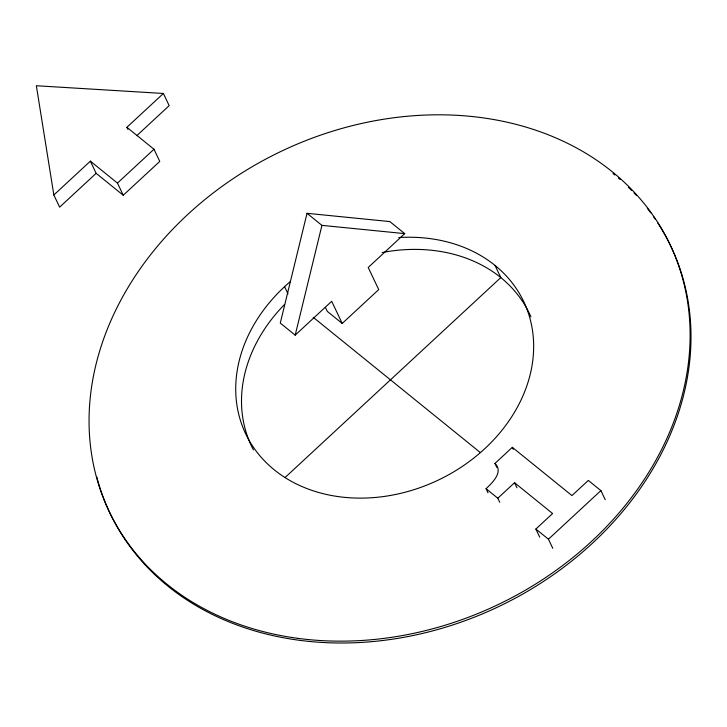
<?xml version="1.0" encoding="UTF-8"?>
<svg xmlns="http://www.w3.org/2000/svg" width="727" height="727" viewBox="0 0 727 727"><rect width="100%" height="100%" fill="white"/><g stroke="black" fill="none" stroke-linecap="round" stroke-linejoin="round"><path stroke-width="1.09" d="M307.021 213.311L280.277 323.079L295.189 335.147L331.703 301.305L342.208 323.442L378.722 289.6L368.216 267.472L404.73 233.631L389.817 221.571L307.021 213.311L321.934 225.37L404.73 233.631M295.189 335.147L321.934 225.37M487.99 492.779L486.063 488.717C492.27 482.801 503.82 471.941 494.951 463.435L512.335 447.332L571.949 495.587L588.316 480.429L600.893 490.598L605.227 499.731M90.366 161.149L96.146 173.326L59.632 207.159L53.853 194.99L90.366 161.149L117.465 183.086L123.245 195.254L159.758 161.421L153.979 149.244L126.88 127.316L163.393 93.474L169.173 105.651L136.812 135.64M117.465 183.086L153.979 149.244M285.12 477.475L500.803 277.596L495.023 265.419M499.74 502.284L497.813 498.231L514.552 482.719L552.602 513.516L535.872 529.029L539.725 537.144M552.774 548.331L548.44 539.207L600.893 490.598M163.393 93.474L36.35 85.741L53.853 194.99M342.208 323.442L327.304 311.374L325.387 307.357M313.21 317.308L480.029 452.321M486.063 488.717L497.813 498.231M535.872 529.029L548.44 539.207M96.146 173.326L123.245 195.254M512.335 447.332L513.298 449.359M514.552 482.719L516.961 487.79M494.951 463.435L496.886 467.497M284.602 286.656L287.974 293.763M126.88 127.316L127.843 129.342M253.441 449.904A153.942 124.544 -25.4 0 1 284.611 304.422M382.138 252.533A153.942 124.544 -25.4 0 1 522.949 302.05M523.558 302.986A153.942 124.544 -25.4 0 1 530.937 316.899M657.735 222.898A310.565 251.251 -25.4 0 1 491.852 609.771A310.565 251.251 -25.4 0 1 96.746 476.767M613.061 173.571A310.565 251.251 -25.4 0 1 614.824 175.016M618.313 177.951A310.565 251.251 -25.4 0 1 620.031 179.451M628.41 187.221A310.565 251.251 -25.4 0 1 631.645 190.447M634.026 192.909A310.565 251.251 -25.4 0 1 636.361 195.409M647.357 208.358A310.565 251.251 -25.4 0 1 650.756 212.838M653.373 216.464A310.565 251.251 -25.4 0 1 655.281 219.209M398.75 237.538A153.942 124.544 -25.4 0 1 524.222 392.807A153.942 124.544 -25.4 0 1 297.979 484.718A153.942 124.544 -25.4 0 1 290.309 281.585M297.788 638.333A310.565 251.251 -25.4 0 0 683.316 281.049A310.565 251.251 -25.4 0 0 187.657 214.547A310.565 251.251 -25.4 0 0 297.788 638.333"/></g></svg>
